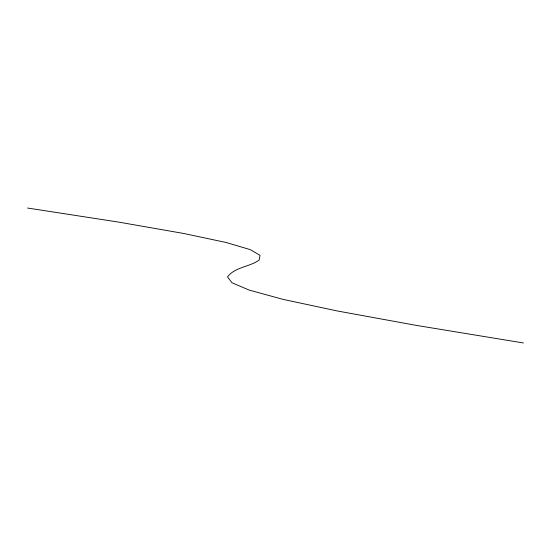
<?xml version="1.0" encoding="UTF-8"?>
<svg xmlns="http://www.w3.org/2000/svg" width="551" height="551" viewBox="0 0 551 551"><rect width="100%" height="100%" fill="white"/><g stroke="black" fill="none" stroke-linecap="round" stroke-linejoin="round"><path stroke-width="0.83" d="M27.55 208.03L118.596 222.094L183.476 233.438L226.082 242.481L250.306 249.644L260.031 255.361L259.156 260.038C249.376 267.145 235.07 266.898 227.473 276.891L231.964 282.746L249.204 290.101L283.076 299.379L337.488 310.998L416.308 325.386L523.45 342.97"/></g></svg>
